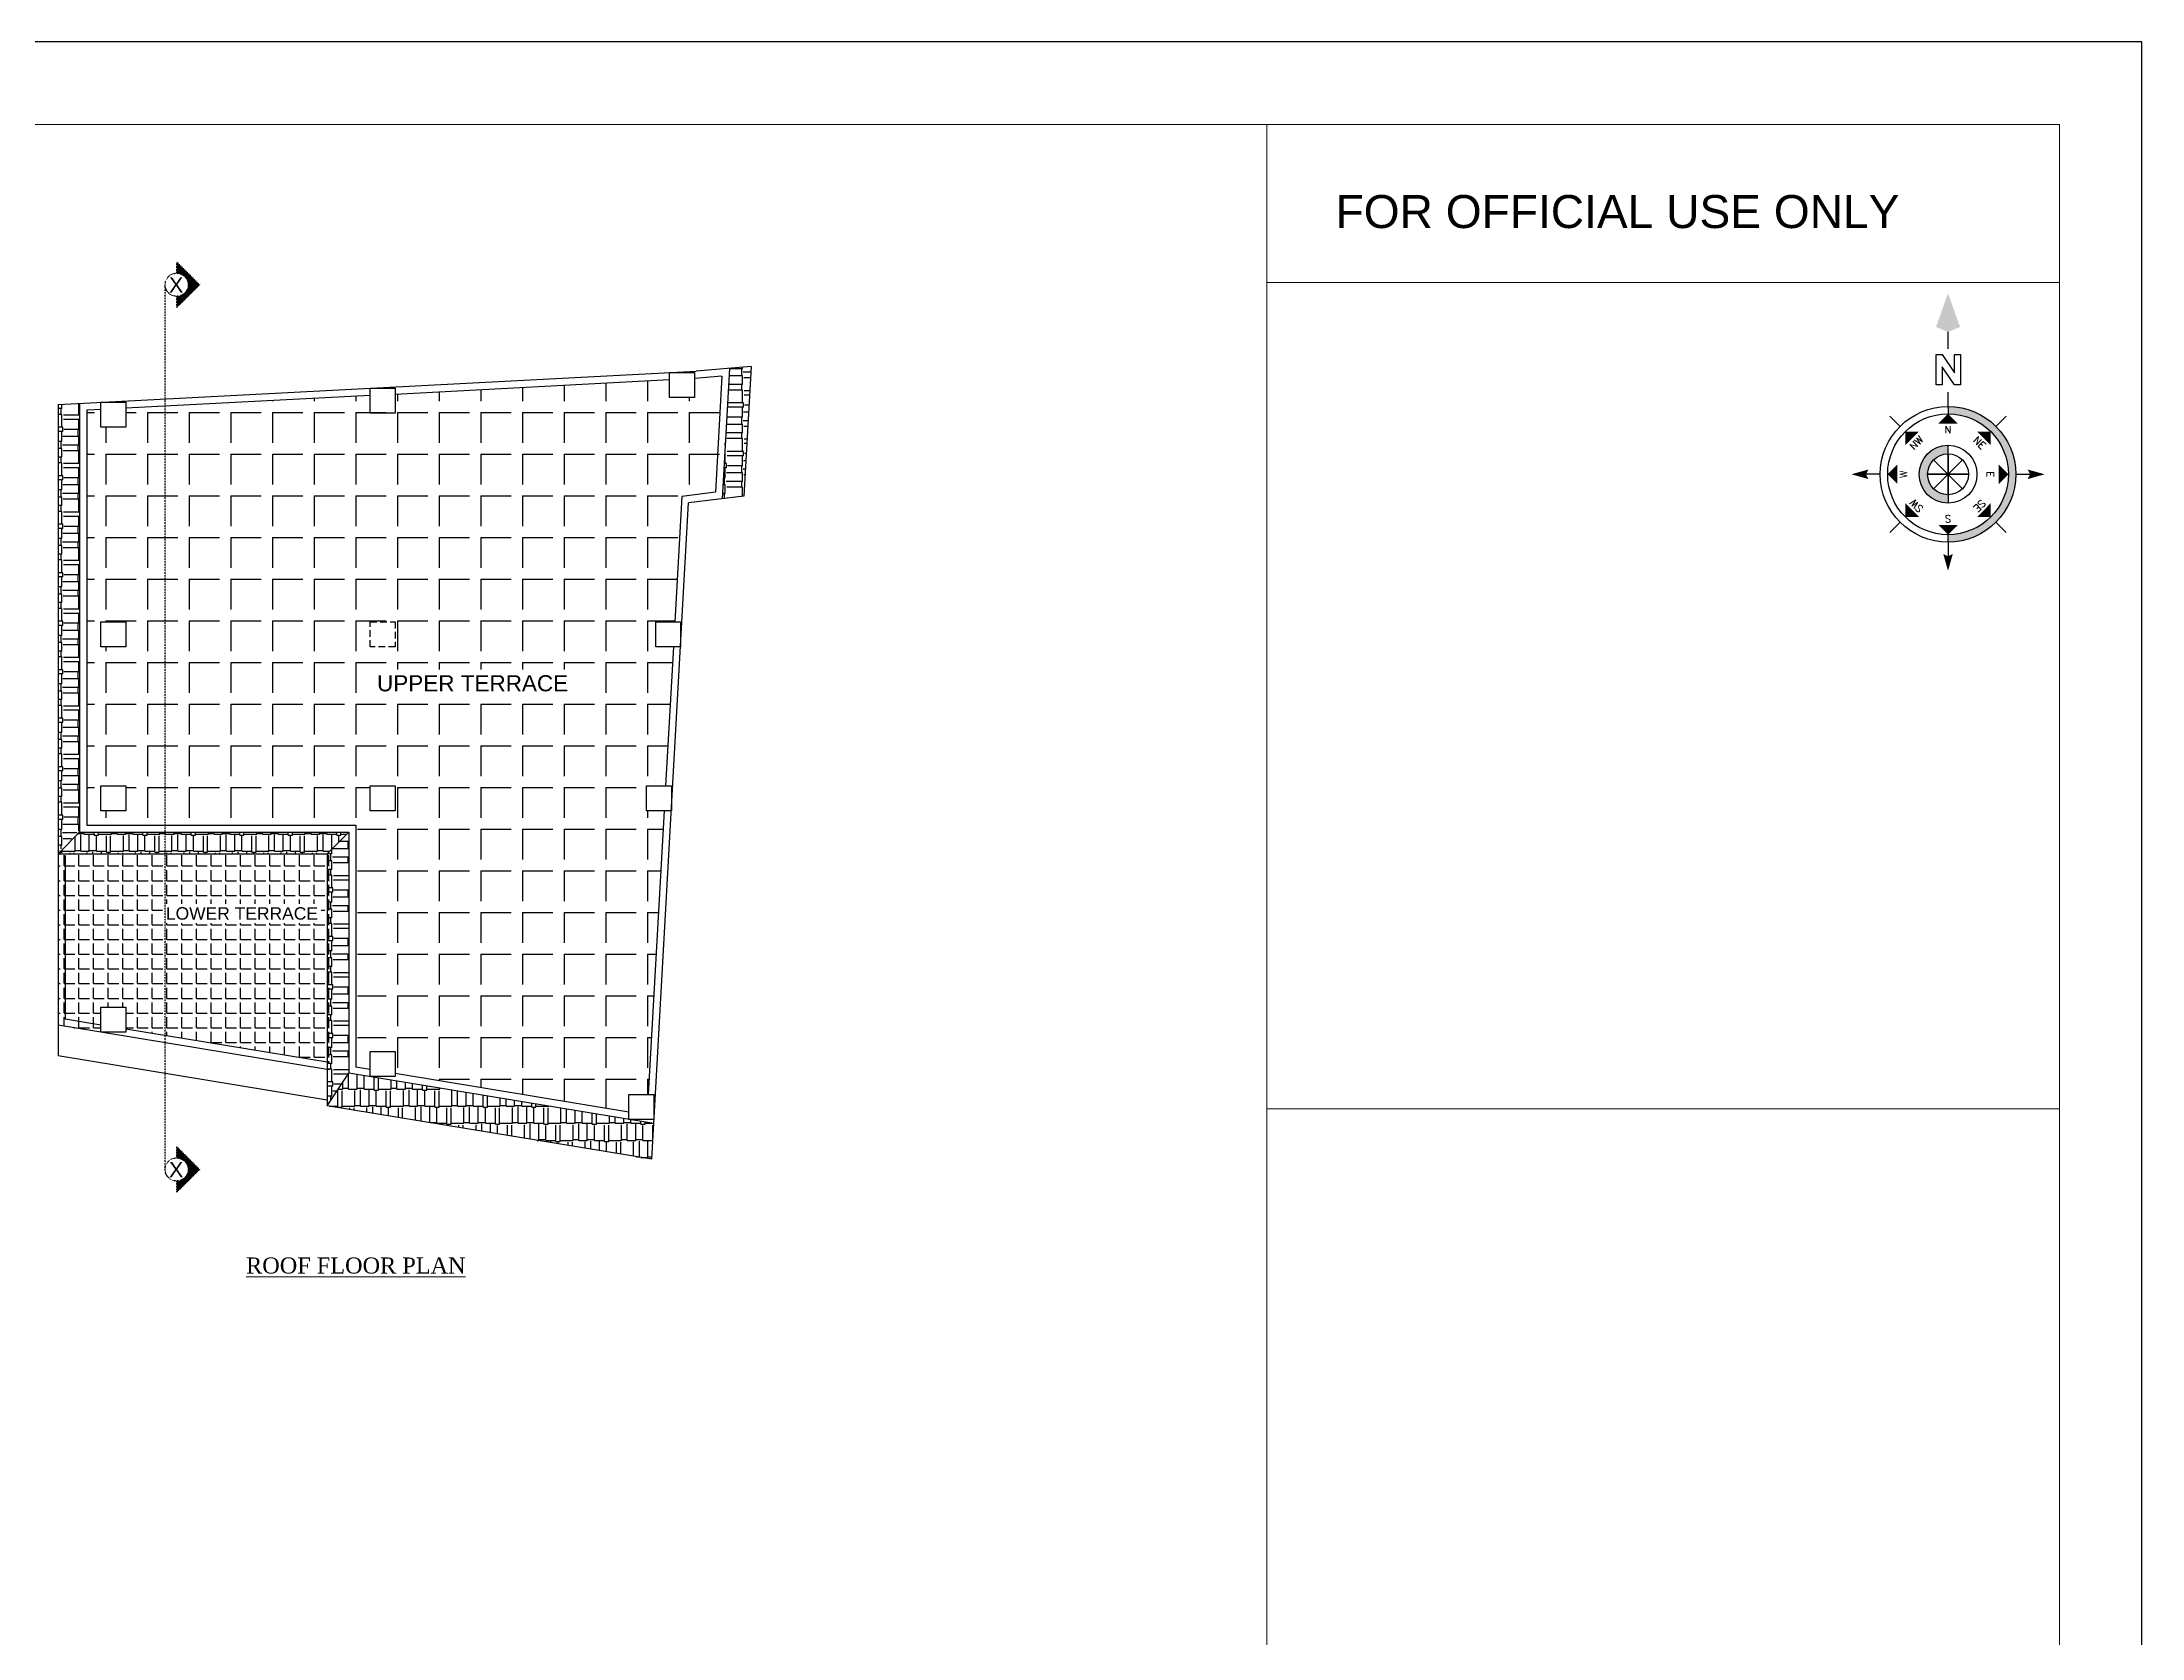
# Model space of a CAD drawing. Header units: inches. Extents: x -5587 to 4723, y -10407 to -7342.
# Drawn here: x -3587 to -2409, y -8237 to -7342 of the extents above; entities that cross this region are included whole.
import ezdxf
from ezdxf.enums import TextEntityAlignment as Align

# ---------------------------------------------------------------- set-up
doc = ezdxf.new("R2010")
doc.units = ezdxf.units.IN
doc.header["$LTSCALE"] = 0.5
doc.header["$MEASUREMENT"] = 0
doc.linetypes.add('CENTERX2', pattern=[4, 2.5, -0.5, 0.5, -0.5])
doc.linetypes.add('DASHED2', pattern=[0.375, 0.25, -0.125])
doc.layers.add('A-Sect-Iden', color=111, linetype='CENTERX2')
for name, color, linetype, lineweight in [('ELE1', 3, 'Continuous', 9), ('TEXT', 220, 'Continuous', 9), ('Toilet', 7, 'Continuous', 25)]:
    doc.layers.add(name, color=color, linetype=linetype, lineweight=lineweight)
doc.styles.add('arial', font='arial.ttf')
doc.styles.add('HEADING', font='swissel.ttf')
doc.styles.add('Romans', font='romans.shx')
doc.styles.get("Standard").update_dxf_attribs({"font": 'arial.ttf'})
pattern_1 = [(90, (-5959.153, 0), (-9.6, 20.4), [4.8, -4, 5.6, -2.4, 7.2, -3.2]), (90, (-5959.553, 4.8), (-9.6, 20.4), [4, -15.2, 3.2, -4.8]), (90, (-5958.553, 14.4), (-9.6, 20.4), [2.4, -24.8]), (180, (-5959.153, 0), (-9.6, -6.8), [9.2, -29.2]), (180, (-5959.153, 4.8), (-9.6, -6.8), [9, -29.4]), (180, (-5959.153, 8.8), (-9.6, -6.8), [8.4, -30]), (180, (-5958.553, 14.4), (-9.6, -6.8), [9.2, -29.2]), (180, (-5958.553, 16.8), (-9.6, -6.8), [9.2, -29.2]), (180, (-5959.153, 24), (-9.6, -6.8), [8.8, -29.6])]

# ---------------------------------------------------------------- blocks, each defined once
blk = doc.blocks.new('Anno_North_J_Metric')
h = blk.add_hatch(color=0)
h.paths.add_polyline_path([(-4.17, 0), (-4.68, 0, 1), (4.68, 0), (4.17, 0, -1)])
h.paths.add_polyline_path([(1.41, 0), (2, 0, 1), (-2, 0), (-1.41, 0, -1)])
at = {"color": 0}
for p, q in [((0, 4.68), (0, 5.67)), ((-3.31, 3.31), (-4.01, 4.01)), ((3.31, 3.31), (4.01, 4.01)), ((-4.68, 0), (-5.67, 0)), ((-4.68, 0), (-4.17, 0)), ((-1.41, 0), (-2, 0)), ((1.41, 0), (-1.41, 0)), ((-1.41, 0), (1.41, 0)), ((1, 1), (-1, -1)), ((1, -1), (-1, 1)), ((-1, -1), (1, 1)), ((-1, 1), (1, -1)), ((0, -1.41), (0, 1.41)), ((0, 1.41), (0, -1.41)), ((1.41, 0), (2, 0)), ((4.68, 0), (4.17, 0)), ((4.68, 0), (5.67, 0)), ((8.67, 0), (9.83, 0)), ((-3.31, -3.31), (-4.01, -4.01)), ((3.31, -3.31), (4.01, -4.01)), ((0, -4.68), (0, -5.67))]:
    blk.add_line(p, q, dxfattribs=at)
at = {"color": 0, "linetype": 'ByBlock'}
for p, q in [((6.17, 0.82), (8.27, 0.82)), ((6.17, 0.4), (6.17, 0.82)), ((6.17, -0.44), (7.43, 0.4)), ((7.43, 0.4), (6.17, 0.4)), ((8.27, 0.4), (7.01, -0.44)), ((8.27, 0.82), (8.27, 0.4)), ((6.17, -0.86), (6.17, -0.44)), ((8.27, -0.86), (6.17, -0.86)), ((7.01, -0.44), (8.27, -0.44)), ((8.27, -0.44), (8.27, -0.86))]:
    blk.add_line(p, q, dxfattribs=at)
at = {"color": 0}
for radius in [4.68, 4.17, 2, 1.41]:
    blk.add_circle((0, 0), radius, dxfattribs=at)
for points in [[(-0.33, 5.5), (0, 5.67), (0, 6.67)], [(0, 6.67), (0.33, 5.5), (0, 5.67)], [(-2.95, 2.95), (-2, 2.95), (-2.95, 2)], [(0, 4.17), (0.67, 3.5), (-0.67, 3.5)], [(2.95, 2.95), (2.95, 2), (2, 2.95)], [(-6.67, 0), (-5.5, 0.33), (-5.67, 0)], [(-5.5, -0.33), (-5.67, 0), (-6.67, 0)], [(-4.17, 0), (-3.5, 0.67), (-3.5, -0.67)], [(4.17, 0), (3.5, -0.67), (3.5, 0.67)], [(12.5, 0), (10.17, 0.83), (9.83, 0)], [(9.83, 0), (10.17, -0.83), (12.5, 0)], [(-2.95, -2.95), (-2.95, -2), (-2, -2.95)], [(2.95, -2.95), (2, -2.95), (2.95, -2)], [(0, -4.17), (-0.67, -3.5), (0.67, -3.5)], [(0, -6.67), (-0.33, -5.5), (0, -5.67)], [(0.33, -5.5), (0, -5.67), (0, -6.67)]]:
    blk.add_solid(points, dxfattribs=at)
at = {"color": 0, "style": 'Romans'}
blk.add_text('W', height=0.5, dxfattribs=at).set_placement((0, 2.83), align=Align.CENTER)
for s, rotation, p in [('SW', 45, (-2, 2)), ('NW', 315, (2, 2)), ('S', 270, (-3.33, 0)), ('N', 270, (2.83, 0)), ('SE', 135, (-2, -2)), ('E', 180, (0, -2.67)), ('NE', 225, (2, -2))]:
    blk.add_text(s, height=0.5, rotation=rotation, dxfattribs=at).set_placement(p, align=Align.CENTER)

msp = doc.modelspace()

# ---------------------------------------------------------------- hatches: boundary and pattern name
h = msp.add_hatch()
h.set_pattern_fill('AR-RSHKE', color=256, scale=0.8, angle=90)
h.set_pattern_definition(pattern_1)
h.paths.add_polyline_path([(-3189.5, -7524.4), (-3201.6, -7525.4), (-3205.7, -7598.5), (-3193.6, -7597.1)])
h = msp.add_hatch()
h.set_pattern_fill('AR-RSHKE', color=256, scale=0.8, angle=90)
h.set_pattern_definition([(90, (-13656.156, 0), (-9.6, 20.4), [4.8, -4, 5.6, -2.4, 7.2, -3.2]), (90, (-13656.556, 4.8), (-9.6, 20.4), [4, -15.2, 3.2, -4.8]), (90, (-13655.556, 14.4), (-9.6, 20.4), [2.4, -24.8]), (180, (-13656.156, 0), (-9.6, -6.8), [9.2, -29.2]), (180, (-13656.156, 4.8), (-9.6, -6.8), [9, -29.4]), (180, (-13656.156, 8.8), (-9.6, -6.8), [8.4, -30]), (180, (-13655.556, 14.4), (-9.6, -6.8), [9.2, -29.2]), (180, (-13655.556, 16.8), (-9.6, -6.8), [9.2, -29.2]), (180, (-13656.156, 24), (-9.6, -6.8), [8.8, -29.6])])
h.paths.add_polyline_path([(-3566.2, -7544.9), (-3578.2, -7545.6), (-3578.2, -7796.6), (-3566.2, -7784.6)])
h = msp.add_hatch()
h.set_pattern_fill('AR-RSHKE', color=256, scale=0.8)
h.set_pattern_definition([(0, (-5959.153, -1), (20.4, 9.6), [4.8, -4, 5.6, -2.4, 7.2, -3.2]), (0, (-5954.353, -0.6), (20.4, 9.6), [4, -15.2, 3.2, -4.8]), (0, (-5944.753, -1.6), (20.4, 9.6), [2.4, -24.8]), (90, (-5959.153, -1), (-6.8, 9.6), [9.2, -29.2]), (90, (-5954.353, -1), (-6.8, 9.6), [9, -29.4]), (90, (-5950.353, -1), (-6.8, 9.6), [8.4, -30]), (90, (-5944.753, -1.6), (-6.8, 9.6), [9.2, -29.2]), (90, (-5942.353, -1.6), (-6.8, 9.6), [9.2, -29.2]), (90, (-5935.153, -1), (-6.8, 9.6), [8.8, -29.6])])
h.paths.add_polyline_path([(-3415.2, -7785.6), (-3518.1, -7785.6), (-3518.1, -7797.6), (-3427.2, -7797.6)])
h.paths.add_polyline_path([(-3518.1, -7785.6), (-3566.2, -7785.6), (-3578.2, -7797.6), (-3518.1, -7797.6)])
h = msp.add_hatch()
h.set_pattern_fill('AR-RSHKE', color=256, scale=0.8, angle=90)
h.set_pattern_definition(pattern_1)
h.paths.add_polyline_path([(-3415.2, -7785.6), (-3427.2, -7797.6), (-3427.2, -7939), (-3415.2, -7920.7)])
h = msp.add_hatch()
h.set_pattern_fill('AR-RSHKE', color=256, scale=0.8)
h.set_pattern_definition([(0, (-13656.156, 0), (20.4, 9.6), [4.8, -4, 5.6, -2.4, 7.2, -3.2]), (0, (-13651.356, 0.4), (20.4, 9.6), [4, -15.2, 3.2, -4.8]), (0, (-13641.756, -0.6), (20.4, 9.6), [2.4, -24.8]), (90, (-13656.156, 0), (-6.8, 9.6), [9.2, -29.2]), (90, (-13651.356, 0), (-6.8, 9.6), [9, -29.4]), (90, (-13647.356, 0), (-6.8, 9.6), [8.4, -30]), (90, (-13641.756, -0.6), (-6.8, 9.6), [9.2, -29.2]), (90, (-13639.356, -0.6), (-6.8, 9.6), [9.2, -29.2]), (90, (-13632.156, 0), (-6.8, 9.6), [8.8, -29.6])])
h.paths.add_polyline_path([(-3415.2, -7920.7), (-3427.2, -7939), (-3245.2, -7969), (-3244.1, -7948.9)])
at = {"layer": 'A-Sect-Iden', "ltscale": 0.5}
h = msp.add_hatch(dxfattribs=at)
h.set_pattern_fill('ANSI37', color=2, scale=4.8, angle=359.9886, style=0)
h.set_pattern_definition([(225.0114023, (22406.82105, -1539.113), (0.424348492, -0.424179628), []), (315.0114023, (22406.82105, -1539.113), (0.424179628, 0.424348492), [])])
h.paths.add_polyline_path([(-3511.7, -7472), (-3511.6, -7465.8), (-3498.9, -7478.5), (-3511.7, -7491.2), (-3511.7, -7485, 1)])
h = msp.add_hatch(dxfattribs=at)
h.set_pattern_fill('ANSI37', color=2, scale=4.8, angle=359.9886, style=0)
h.set_pattern_definition([(225.0114023, (22406.82105, -2035.3215), (0.424348492, -0.424179628), []), (315.0114023, (22406.82105, -2035.3215), (0.424179628, 0.424348492), [])])
h.paths.add_polyline_path([(-3511.7, -7968.3), (-3511.6, -7962), (-3498.9, -7974.7), (-3511.7, -7987.4), (-3511.7, -7981.2, 1)])
at = {"layer": 'Toilet'}
h = msp.add_hatch(dxfattribs=at)
h.set_pattern_fill('ANGLE', color=256, scale=85, angle=270, style=0)
h.set_pattern_definition([(270, (-5959.153, 0), (23.375, -4e-15), [17, -6.375]), (0, (-5959.153, 0), (6e-15, 23.375), [17, -6.375])])
h.paths.add_polyline_path([(-3403.2, -7681.6), (-3403.2, -7667.6), (-3389.2, -7667.6), (-3389.2, -7681.6)], flags=17)
h.paths.add_polyline_path([(-3407.4, -7710.7), (-3285.8, -7710.7), (-3285.8, -7694.2), (-3407.4, -7694.2)], flags=16)
h.paths.add_polyline_path([(-3403.2, -7773.6), (-3403.2, -7759.6), (-3389.2, -7759.6), (-3389.2, -7773.6)], flags=16)
h.paths.add_polyline_path([(-3554.2, -7773.6), (-3554.2, -7759.6), (-3540.2, -7759.6), (-3540.2, -7773.6)], flags=16)
h.paths.add_polyline_path([(-3235.2, -7541.7), (-3235.2, -7531.7), (-3390.2, -7539.8), (-3390.2, -7548.4), (-3402.2, -7548.4), (-3402.2, -7540.4), (-3518.1, -7546.5), (-3518.1, -7780.6), (-3410.2, -7780.6), (-3410.2, -7917.4), (-3403.2, -7918.6), (-3403.2, -7908.6), (-3389.2, -7908.6), (-3389.2, -7920.9), (-3258, -7942.5), (-3258, -7932.6), (-3247.2, -7932.6), (-3238.2, -7773.6), (-3248.2, -7773.6), (-3248.2, -7759.6), (-3237.4, -7759.6), (-3233, -7681.6), (-3243, -7681.6), (-3243, -7667.6), (-3232.3, -7667.6), (-3228.3, -7597.2), (-3208.4, -7594.8), (-3204.8, -7529.7), (-3221, -7531), (-3221, -7539.6), (-3221.2, -7539.6), (-3221.2, -7541.7)])
h.paths.add_polyline_path([(-3540.2, -7667.6), (-3540.2, -7681.6), (-3554.2, -7681.6), (-3554.2, -7667.6)], flags=16)
h.paths.add_polyline_path([(-3540.2, -7547.6), (-3540.2, -7558.3), (-3554.2, -7558.3), (-3554.2, -7548.3), (-3562.2, -7548.7), (-3562.2, -7780.6), (-3518.1, -7780.6), (-3518.1, -7546.5)])
h = msp.add_hatch(dxfattribs=at)
h.set_pattern_fill('ANGLE', color=256, scale=30, style=0)
h.set_pattern_definition([(0, (-5959.153, 0), (0, 8.25), [6, -2.25]), (90, (-5959.153, 0), (-8.25, 5e-16), [6, -2.25])])
h.paths.add_polyline_path([(-3426.2, -7797.6), (-3518.1, -7797.6), (-3518.1, -7899.6), (-3426.2, -7914.8)])
h.paths.add_polyline_path([(-3518.1, -7797.6), (-3578.2, -7797.6), (-3578.2, -7893.8), (-3554.2, -7897.7), (-3554.2, -7885.7), (-3554.2, -7883.7), (-3540.2, -7883.7), (-3540.2, -7896), (-3518.1, -7899.6)])
h.paths.add_polyline_path([(-3519.6, -7836.6), (-3430.6, -7836.6), (-3430.6, -7825.7), (-3519.6, -7825.7)])

# ---------------------------------------------------------------- linework, layer by layer
for p, q in [((-3189.5, -7524.4), (-3220.3, -7527)), ((-3201.6, -7525.4), (-3205.7, -7598.5)), ((-3189.5, -7524.4), (-3193.6, -7597.1)), ((-3389.2, -7539.8), (-3235.2, -7531.7)), ((-3205.8, -7529.8), (-3221, -7531)), ((-3205.8, -7529.8), (-3209.5, -7594.9)), ((-3578.2, -7545.6), (-3578.2, -7797.6)), ((-3566.2, -7544.9), (-3566.2, -7785.6)), ((-3562.2, -7548.7), (-3554.1, -7548.3)), ((-3562.2, -7548.7), (-3562.2, -7781.6)), ((-3540.2, -7547.6), (-3403.2, -7540.5)), ((-3228.3, -7597.2), (-3232.3, -7667.6)), ((-3209.5, -7594.9), (-3228.3, -7597.2)), ((-3193.6, -7597.1), (-3224.5, -7600.8)), ((-3233, -7681.6), (-3237.4, -7759.6)), ((-3238.2, -7773.6), (-3247.2, -7932.6)), ((-3566.2, -7785.6), (-3578.2, -7797.6)), ((-3566.2, -7785.6), (-3415.2, -7785.6)), ((-3562.2, -7781.6), (-3411.2, -7781.6)), ((-3427.2, -7797.6), (-3415.2, -7785.6)), ((-3578.2, -7797.6), (-3578.2, -7911)), ((-3578.2, -7797.6), (-3427.2, -7797.6)), ((-3574.2, -7798.6), (-3574.2, -7890.4)), ((-3554.2, -7893.7), (-3574.2, -7890.4)), ((-3554.2, -7897.7), (-3578.2, -7893.8)), ((-3427.2, -7939), (-3415.2, -7920.7)), ((-3245.2, -7969), (-3244.1, -7948.9))]:
    msp.add_line(p, q)
at = {"layer": 'A-Sect-Iden', "ltscale": 0.1}
msp.add_line((-3518.1, -7974.7), (-3518.1, -7478.5), dxfattribs=at)
for points in [[(-3511.7, -7472), (-3511.6, -7465.8), (-3498.9, -7478.5), (-3511.7, -7491.2), (-3511.7, -7485)], [(-3511.7, -7968.3), (-3511.6, -7962), (-3498.9, -7974.7), (-3511.7, -7987.4), (-3511.7, -7981.2)]]:
    msp.add_lwpolyline(points, dxfattribs=at)
for centre in [(-3511.7, -7478.5), (-3511.7, -7974.7)]:
    msp.add_circle(centre, 6.48, dxfattribs=at)
at = {"layer": 'Defpoints'}
msp.add_lwpolyline([(-2409.2, -7342.3), (-5586.8, -7342.3), (-5586.8, -9590.3), (-2409.2, -9590.3)], close=True, dxfattribs=at)
at = {"layer": 'ELE1'}
for p, q in [((-2900.2, -9544), (-2900.2, -7388.7)), ((-2455.5, -7477.2), (-2900.2, -7477.2)), ((-2455.5, -7940.7), (-2900.2, -7940.7))]:
    msp.add_line(p, q, dxfattribs=at)
msp.add_lwpolyline([(-5540.5, -7388.7), (-2455.5, -7388.7), (-2455.5, -9544), (-5540.5, -9544)], close=True, dxfattribs=at)
at = {"layer": 'Toilet'}
for p, q in [((-3578.2, -7545.6), (-3220.3, -7527)), ((-3244.1, -7948.9), (-3224.5, -7600.8)), ((-3415.2, -7785.6), (-3415.2, -7920.7)), ((-3411.2, -7781.6), (-3411.2, -7917.3)), ((-3427.2, -7797.6), (-3427.2, -7939)), ((-3426.2, -7918.8), (-3554.2, -7897.7)), ((-3426.2, -7914.8), (-3540.2, -7896)), ((-3427.2, -7935.9), (-3578.2, -7911)), ((-3244.1, -7948.9), (-3415.2, -7920.7)), ((-3403.2, -7918.6), (-3411.2, -7917.3)), ((-3258, -7942.5), (-3389.2, -7920.9)), ((-3245.2, -7969), (-3427.2, -7939))]:
    msp.add_line(p, q, dxfattribs=at)
for points in [[(-3235.2, -7527.7), (-3221.2, -7527.7), (-3221.2, -7541.7), (-3235.2, -7541.7)], [(-3403.2, -7536.5), (-3389.2, -7536.5), (-3389.2, -7550.5), (-3403.2, -7550.5)], [(-3554.2, -7544.3), (-3540.2, -7544.3), (-3540.2, -7558.3), (-3554.2, -7558.3)], [(-3554.2, -7667.6), (-3540.2, -7667.6), (-3540.2, -7681.6), (-3554.2, -7681.6)], [(-3243, -7667.6), (-3229, -7667.6), (-3229, -7681.6), (-3243, -7681.6)], [(-3554.2, -7759.6), (-3540.2, -7759.6), (-3540.2, -7773.6), (-3554.2, -7773.6)], [(-3403.2, -7759.6), (-3389.2, -7759.6), (-3389.2, -7773.6), (-3403.2, -7773.6)], [(-3248.2, -7759.6), (-3234.2, -7759.6), (-3234.2, -7773.6), (-3248.2, -7773.6)], [(-3554.2, -7883.7), (-3540.2, -7883.7), (-3540.2, -7897.7), (-3554.2, -7897.7)], [(-3403.2, -7908.6), (-3389.2, -7908.6), (-3389.2, -7922.6), (-3403.2, -7922.6)], [(-3258, -7932.6), (-3244, -7932.6), (-3244, -7946.6), (-3258, -7946.6)]]:
    msp.add_lwpolyline(points, close=True, dxfattribs=at)
at = {"layer": 'Toilet', "linetype": 'DASHED2', "ltscale": 30}
for points in [[(-3403.2, -7667.6), (-3389.2, -7667.6), (-3389.2, -7681.6), (-3403.2, -7681.6)], [(-3554.2, -7883.7), (-3540.2, -7883.7), (-3540.2, -7897.7), (-3554.2, -7897.7)]]:
    msp.add_lwpolyline(points, close=True, dxfattribs=at)

# ---------------------------------------------------------------- block references
at = {"color": 0, "lineweight": 20, "ltscale": 0.5, "xscale": 8.12160000007134, "yscale": 8.12160000007134, "zscale": 8.12159999999858, "rotation": 90}
msp.add_blockref('Anno_North_J_Metric', (-2518, -7584.8), dxfattribs=at)

# ---------------------------------------------------------------- texts
msp.add_text('UPPER TERRACE', height=9.03, rotation=360).set_placement((-3345.7, -7702), align=Align.MIDDLE_CENTER)
at = {"layer": 'A-Sect-Iden', "ltscale": 0.5, "char_height": 8.64, "width": 27.673, "attachment_point": 5, "style": 'HEADING'}
for insert in [(-3512, -7478.6), (-3512, -7974.8)]:
    msp.add_mtext('{\\fArial|b0|i0|c0|p34;X}', dxfattribs=dict(at, insert=insert))
at = {"layer": 'TEXT'}
msp.add_text('FOR OFFICIAL USE ONLY', height=18.527, dxfattribs=at).set_placement((-2861.6, -7446.7))
at = {"layer": 'TEXT', "style": 'arial'}
msp.add_text('LOWER TERRACE', height=7, dxfattribs=at).set_placement((-3475.1, -7831.1), align=Align.MIDDLE_CENTER)
at = {"layer": 'TEXT', "ltscale": 5, "insert": (-3411.2, -8033.2), "char_height": 8, "width": 228.504, "attachment_point": 8, "style": 'arial'}
msp.add_mtext('{\\fTimes New Roman|b0|i0|c0|p18;\\H1.125x;\\LROOF FLOOR PLAN}', dxfattribs=at)

doc.saveas('drawing.dxf')
